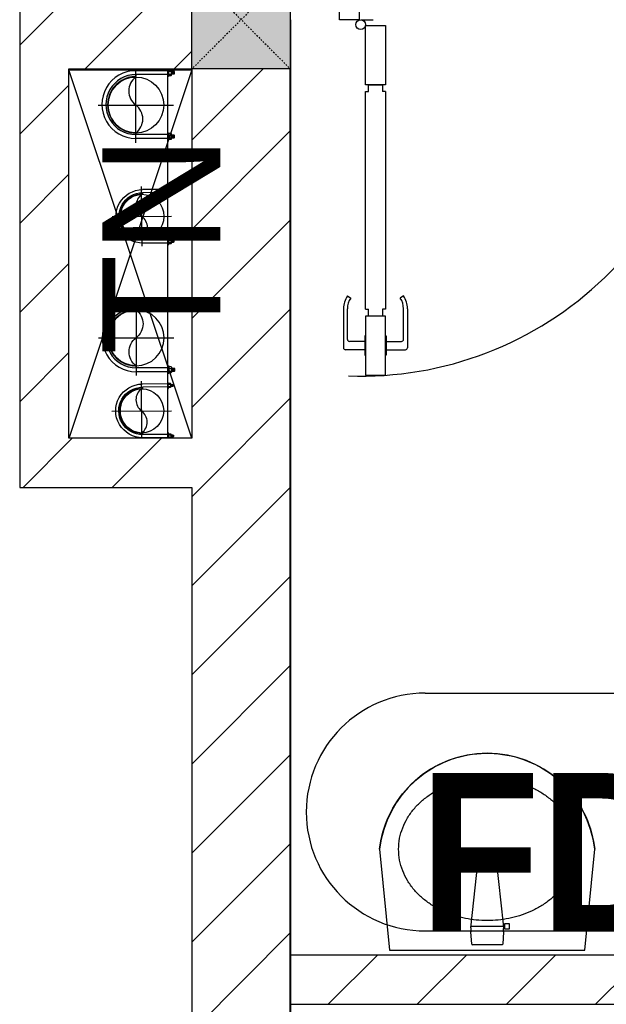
# Model space of a CAD drawing. Header units: millimetres. Extents: x 1591 to 240306, y -15958 to 82755.
# Drawn here: x 129504 to 130696, y 56637 to 58637 of the extents above; entities that cross this region are included whole.
import ezdxf

# ---------------------------------------------------------------- set-up
doc = ezdxf.new("R2010")
doc.units = ezdxf.units.MM
doc.linetypes.add('Dash', pattern=[6, 3, -3])
doc.linetypes.add('IMPORT-CENTER _2_', pattern=[40.63999999999999, 25.4, -5.08, 5.08, -5.08])
for name, color, linetype, lineweight in [('0-1', 7, 'Continuous', 5), ('0-2', 250, 'Continuous', 9), ('A-DETL-GENF-1', 9, 'Continuous', 9), ('A-DOOR-1', 254, 'Continuous', 9), ('A-DOOR-2', 9, 'Continuous', 9), ('A-DOOR-IDEN', 31, 'Continuous', 9), ('A-FLOR-1', 250, 'Continuous', 9), ('A-FLOR-2', 9, 'Continuous', 9), ('A-WALL-1', 253, 'Continuous', 18), ('A-WALL-3', 113, 'Continuous', 18), ('A-WALL-PATT-1', 10, 'Continuous', 9), ('A-WALL-PATT-2', 111, 'Continuous', 9), ('G-ANNO-TEXT-1', 7, 'Continuous', 9), ('G-IMPT-2', 8, 'IMPORT-CENTER _2_', 9), ('G-IMPT-3', 8, 'Continuous', 9), ('M-EQPM', 50, 'Continuous', 9), ('P-SANR-FIXT-1', 254, 'Continuous', 9), ('S-COLS', 52, 'Continuous', 9), ('S-COLS-5', 52, 'Continuous', 18), ('S-COLS-HDLN', 52, 'Dash', 9)]:
    doc.layers.add(name, color=color, linetype=linetype, lineweight=lineweight)
doc.styles.add('Arial_8', font='arial_0.ttf', dxfattribs={"height": 240})
doc.styles.add('Arial_B_3', font='arialbd_0.ttf', dxfattribs={"width": 0.9, "height": 319.9999999999997})
pattern_1 = [(45, (11001.35026004635, 0), (-90.50966799187809, 90.50966799187809), [])]

# ---------------------------------------------------------------- blocks, each defined once
blk = doc.blocks.new('NCV_TKTC_KET CAU_rvt-1-TKCS_MB TẦNG 3-4')
at = {"layer": 'A-FLOR-1'}
blk.add_line((118602.4929560382, 58534.88356244865), (118852.4929560383, 58534.88356244865), dxfattribs=at)
blk = doc.blocks.new('DOOR_CW_01 CANH MO-PANEL KINH - DIG_02-800x2200-CỬA NHÔM KÍNH-V108-TKCS_MB TẦNG 3-4')
at = {"layer": 'A-DETL-GENF-1'}
for p, q in [((-347.0000000000102, -182.0000000009743), (-347.0000000000105, -62.00000000097534)), ((-347.0000000000105, -62.00000000097534), (-307.0000000000057, -62.00000000097528)), ((-307.0000000000057, -62.00000000097528), (-307.0000000000055, -182.0000000009742)), ((-307.0000000000055, -182.0000000009742), (-347.0000000000103, -182.0000000009743)), ((-347.0000000000114, -196.0000000009744), (-341.0000000000114, -196.0000000009744)), ((-347.0000000000107, -638.0000000009801), (-347.0000000000114, -196.0000000009743)), ((-341.0000000000114, -196.0000000009744), (-341.0000000000114, -182.0000000009743)), ((-341.0000000000114, -182.0000000009743), (-313.0000000000063, -182.0000000009742)), ((-313.0000000000063, -182.0000000009743), (-313.0000000000063, -196.0000000009744)), ((-307.0000000000063, -196.0000000009743), (-313.0000000000063, -196.0000000009743)), ((-307.0000000000063, -196.0000000009743), (-307.0000000000056, -638.0000000009801)), ((-383.861841993011, -611.1890603651834), (-377.3086256386989, -615.7776718559918)), ((-270.1381580070056, -611.1890603651833), (-276.6913743613176, -615.7776718559917)), ((-392.0000000000061, -637.0000000009805), (-392.0000000000057, -716.4987005529379)), ((-384.0000000000059, -699.5012994490228), (-384.000000000006, -637.0000000009803)), ((-347.0000000000107, -638.0000000009801), (-341.0000000000107, -638.0000000009801)), ((-341.0000000000107, -652.000000000982), (-341.0000000000107, -638.0000000009803)), ((-307.0000000000056, -638.0000000009801), (-313.0000000000056, -638.0000000009801)), ((-313.0000000000056, -638.0000000009801), (-313.0000000000056, -652.0000000009818)), ((-270.0000000000102, -699.5012994490226), (-270.0000000000103, -637.00000000098)), ((-262.0000000000102, -637.0000000009803), (-262.0000000000103, -716.4987005529377)), ((-307.0000000000056, -652.000000000982), (-347.0000000000107, -652.000000000982)), ((-347.0000000000107, -652.000000000982), (-347.0000000000105, -772.0000000009798)), ((-313.0000000000056, -652.000000000982), (-341.0000000000107, -652.000000000982)), ((-307.0000000000054, -772.0000000009796), (-307.0000000000056, -652.0000000009819)), ((-349.0000000000062, -692.2316435558546), (-349.0000000000061, -731.768356446106)), ((-347.0000000000062, -692.2316435558545), (-349.0000000000062, -692.2316435558545)), ((-347.0000000000062, -692.2316435558546), (-347.000000000006, -731.768356446106)), ((-307.0000000000101, -692.2316435558546), (-307.0000000000101, -731.768356446106)), ((-307.0000000000101, -692.2316435558545), (-305.0000000000101, -692.2316435558545)), ((-305.0000000000101, -692.2316435558546), (-305.0000000000101, -731.768356446106)), ((-349.0000000000061, -703.5012994490227), (-380.0000000000059, -703.5012994490227)), ((-305.00000000001, -703.5012994490227), (-274.0000000000102, -703.5012994490227)), ((-349.0000000000061, -720.4987005529379), (-388.0000000000058, -720.4987005529379)), ((-349.000000000006, -731.7683564461059), (-347.0000000000059, -731.7683564461059)), ((-305.0000000000101, -731.7683564461059), (-307.0000000000101, -731.7683564461059)), ((-305.0000000000101, -720.4987005529376), (-266.0000000000103, -720.4987005529376)), ((-347.0000000000105, -772.0000000009796), (-307.0000000000054, -772.0000000009796))]:
    blk.add_line(p, q, dxfattribs=at)
blk.add_circle((-357.0000000000076, -60.00000000097616), 10, dxfattribs=at)
for centre, radius, start, end in [((-357.0000000000076, -60.00000000097616), 713.9999999999995, 267.9999999999996, 4.452776554048924e-14), ((-347.0000000000063, -637.0000000009803), 44.99999999999993, 145.0000000000003, 180.0000000000003), ((-347.0000000000063, -637.0000000009803), 36.99999999999972, 145.0000000000002, 180.0000000000001), ((-307.0000000000101, -637.0000000009803), 36.99999999999977, 0, 34.9999999999999), ((-307.0000000000101, -637.0000000009803), 44.99999999999989, 359.9999999999995, 34.99999999999989), ((-380.0000000000059, -699.5012994490231), 4, 180, 269.9999999999996), ((-274.0000000000103, -699.5012994490226), 4, 269.9999999999996, 0), ((-388.0000000000057, -716.498700552938), 3.999999999999943, 180, 269.9999999999996), ((-266.0000000000103, -716.4987005529377), 4, 269.9999999999996, 0)]:
    blk.add_arc(centre, radius, start, end, dxfattribs=at)
at = {"layer": 'A-DOOR-2'}
for p, q in [((-400.000000000008, -50.000000000974), (-400.0000000000083, 49.99999999999871)), ((-400.0000000000083, 49.99999999999871), (-350.000000000008, 49.99999999904497)), ((-350.000000000008, 49.99999999904497), (-350.0000000000079, -9.671949241507605e-10)), ((349.9999999999898, -9.650376497916114e-10), (349.9999999999897, 49.99999999904722)), ((349.9999999999897, 49.99999999904722), (399.9999999999914, 50.00000000000129)), ((399.9999999999914, 50.00000000000129), (399.9999999999917, -50.00000000097142)), ((-360.0000000000089, -9.672203038491034e-10), (-360.0000000000086, -50.00000000097387)), ((-350.0000000000079, -9.671925741786918e-10), (-360.0000000000089, -9.672203038491034e-10)), ((359.9999999999908, -9.650038101938207e-10), (349.9999999999898, -9.650376497916114e-10)), ((359.9999999999909, -50.00000000097155), (359.9999999999908, -9.650038101938207e-10)), ((-360.0000000000086, -50.00000000097387), (-400.000000000008, -50.000000000974)), ((-357.0000000000089, -50.00000000098048), (-332.0000000000089, -50.00000000098048)), ((399.9999999999917, -50.00000000097142), (359.9999999999909, -50.00000000097155))]:
    blk.add_line(p, q, dxfattribs=at)
blk = doc.blocks.new('bonruatreo - Chậu rửa-V112-TKCS_MB TẦNG 3-4')
at = {"layer": 'P-SANR-FIXT-1'}
for p, q in [((198.4313483298332, 6.429523580209206e-13), (-198.4313483298566, -6.429523580209206e-13)), ((165.0000000000007, 5.414335646491958e-13), (-164.9999999999993, -5.414335646491971e-13)), ((218.5749299439334, -204.9999999999966), (198.4313483298332, 6.429523580209206e-13)), ((-198.4313483298566, -6.429523580209206e-13), (-218.5749299439555, -204.999999999998)), ((-33.01635406429197, -37.29047969823107), (-31.44085328748659, -12.24673453398066)), ((-30.16719133890252, -11.02473659182009), (30.16719133765458, -11.02473659179418)), ((31.44085328746537, -12.24673453398106), (33.01635406427049, -37.2904796982321)), ((-44.66199848290097, -42.83523504517756), (-35.56285790134967, -42.83523504517759)), ((-44.66199848290103, -54.20727423607566), (-44.66199848290097, -42.83523504517756)), ((-35.56285790134974, -54.2072742360757), (-44.66199848290103, -54.20727423607566)), ((-35.56285790134967, -42.83523504517759), (-35.56285790134967, -44.16207184349978)), ((-35.56285790134967, -44.16207184349978), (-33.12959739956479, -44.1620718434998)), ((-35.56285790135767, -44.1620718434998), (-35.56285790135771, -52.92163593957823)), ((-35.56285790134974, -52.92163593957822), (-35.56285790134974, -54.2072742360757)), ((-32.22482087970845, -52.92163593957823), (-35.56285790134974, -52.92163593957822)), ((-32.22374273429474, -52.92152457779762), (-33.12847899761833, -44.16195632361688)), ((32.69614908085113, -48.46147133097487), (-32.68440150098965, -48.46147133097445)), ((-18.53045908591247, -182.47473659182), (-32.22482087970845, -52.92163593957823)), ((33.01635406427039, -45.43347549252498), (18.5304590858891, -182.4747365918202)), ((18.53045908588911, -182.4747365918202), (-18.53045908591246, -182.4747365918201))]:
    blk.add_line(p, q, dxfattribs=at)
at = {"layer": 'P-SANR-FIXT-1', "flags": 128}
blk.add_lwpolyline([(218.5749299439632, -205.0000000001093), (217.4003599587584, -213.7206685849733), (215.8779957738918, -222.3873912934772), (214.0102728473025, -230.9863032180669), (211.800179137249, -239.5036479340131), (209.251250322196, -247.9257995066842), (206.3675641445142, -256.2392842902161), (203.1537338869506, -264.4308024823894), (199.6149009923002, -272.4872494015481), (195.7567268383112, -280.3957364512191), (191.585383680584, -288.1436117391838), (187.1075447783392, -295.7184803177731), (182.3303737186039, -303.1082240131562), (177.2615129559777, -310.3010208117986), (171.9090715864039, -317.2853637731954), (166.2816123742747, -324.0500794385608), (160.3881380538584, -330.5843457058456), (154.2380769268723, -336.8777091429635), (147.8412677791742, -342.9201017109148), (141.2079441408125, -348.7018568705609), (134.3487179145734, -354.2137250470058), (127.2745623992067, -359.4468884270188), (119.9967947344595, -364.3929750655017), (112.5270577960928, -369.0440722789431), (104.8773015697437, -373.3927393039801), (97.05976403350371, -377.4320192010702), (89.08695157980294, -381.1554499840092), (80.97161900777608, -384.5570749578472), (72.72674911835547, -387.6314522482753), (64.36553194455905, -390.3736635074438), (55.9013436502303, -392.7793217823352), (47.34772513104178, -394.844578532869), (38.7183603519635, -396.5661297888071), (30.0270544557957, -397.9412214354103), (21.28771167792058, -398.967653619373), (12.51431310250482, -399.6437842681247), (3.720894295705762, -399.9685317168997), (-5.078477148228217, -399.9413764390551), (-13.86972411207264, -399.5623618772105), (-22.63878247604928, -398.8320943738574), (-31.37162361741412, -397.7517422011971), (-40.05427685325112, -396.3230336922335), (-48.67285179057258, -394.5482544758233), (-57.21356054802602, -392.430243820085), (-65.66273981350786, -389.9723900902996), (-74.00687270258997, -387.1786253280778), (-82.23261038263142, -384.0534189610804), (-90.3267934281049, -380.6017706528028), (-98.27647287276397, -376.8292023042591), (-106.0689309253503, -372.7417492200209), (-113.6917013153071, -368.3459504530797), (-121.1325892360814, -363.6488383437265), (-128.3796908543184, -358.6579272693596), (-135.4214123534051, -353.3812016230131), (-142.2464884810873, -347.8271030400992), (-148.8440005714885, -342.0045168935302), (-155.2033940126664, -335.9227580790516), (-161.3144951317164, -329.5915561133795), (-167.1675274704903, -323.0210395691023), (-172.7531274258097, -316.2217198710392), (-178.0623592292783, -309.2044744802657), (-183.0867292426092, -301.9805294924741), (-187.8181995455545, -294.5614416786305), (-192.2492007949697, -286.9590799965519), (-196.3726443341007, -279.1856066032037), (-200.18193353288, -271.2534573977779), (-203.6709743412202, -263.1753221268768), (-206.8341850380927, -254.9641240836825), (-209.6665051611882, -246.632999433459), (-212.1634036024918, -238.1952761984108), (-214.3208858571516, -229.6644529357864), (-216.1355004137719, -221.054177142978), (-217.6043442762043, -212.3782234244948), (-218.5749299439285, -205.0000000001093)], dxfattribs=at)
at = {"layer": 'P-SANR-FIXT-1'}
for centre, radius, start, end in [((-30.13924488699055, -12.3286186544518), 1.304181520121796, 91.22784772428125, 176.4002691659974), ((30.13924488696933, -12.32861865445218), 1.304181520121787, 3.599730834002568, 88.77215232962621), ((5.501335537962166, -41.36197759537811), 38.73227991510528, 173.9659782447424, 184.1457321884981), ((-5.501335537983916, -41.36197759537806), 38.73227991510547, 353.9659782447423, 6.034021755257181), ((-1.407727268087911e-11, -180.0000000000009), 220.0000000000003, 186.5249788441423, 353.4750211558566)]:
    blk.add_arc(centre, radius, start, end, dxfattribs=at)
for points in [[(-179.9999999999911, -204.999999999994), (-179.9999999999909, -197.5671024522671), (-178.5935235153295, -182.719094149826), (-172.3892894281125, -161.2095718637872), (-162.497734479894, -141.1378104289525), (-149.4460969504233, -122.9950962860364), (-133.8184821493827, -107.0457060139402), (-116.1419351787472, -93.40852243074495), (-96.89153354316804, -82.13055224749596), (-76.46926296621373, -73.17759879166826), (-55.19371792771963, -66.52270480552521), (-33.34252953142889, -62.1073696244306), (-11.15146628276148, -59.90744506469917), (11.14920216727794, -59.90773567534443), (33.33017130215919, -62.10501464643202), (55.17543712399459, -66.51911025191505), (76.46261936885696, -73.17066598733604), (96.89055297765833, -82.12958176872544), (116.1494485020915, -93.41578869009011), (133.8322331320971, -107.0568216955087), (149.4641820008698, -123.0152437356649), (162.5076555759323, -141.1587590142183), (172.3911025503739, -161.2149917464531), (178.5904582246931, -182.7112026127939), (180.0000000000091, -197.5664780231843), (180.0000000000091, -204.9999999999941)], [(180.0000000000091, -204.9999999999759), (180.0000000000094, -212.4335219767764), (178.5904582246984, -227.2887973871542), (172.3911025503828, -248.7850082535022), (162.5076555759449, -268.8412409857381), (149.464182000885, -286.9847562642947), (133.8322331321145, -302.9431783044538), (116.1494485021101, -316.5842113098755), (96.89055297767803, -327.8704182312432), (76.46261936887717, -336.8293340126354), (55.17543712401501, -343.4808897480592), (33.33017130217934, -347.8949853535447), (11.14920216729812, -350.0922643246352), (-11.15146628274212, -350.0925549352826), (-33.34252953141061, -347.8926303755536), (-55.19371792770252, -343.4772951944607), (-76.46926296619789, -336.8224012083201), (-96.89153354315354, -327.8694477524941), (-116.1419351787346, -316.5914775692466), (-133.8184821493717, -302.9542939860529), (-149.4460969504146, -287.0049037139576), (-162.4977344798874, -268.8621895710426), (-172.3892894281084, -248.7904281362078), (-178.5935235153274, -227.28090585017), (-179.9999999999904, -212.432897547726), (-179.9999999999911, -204.9999999999973)]]:
    blk.add_open_spline(points, degree=3, dxfattribs=at)
blk = doc.blocks.new('NCV_TKTC_TANG 3 - 4_rvt-2-TKCS_MB TẦNG 3-4')
at = {"layer": 'A-WALL-PATT-1'}
h = blk.add_hatch(dxfattribs=at)
h.set_pattern_fill('FP_1', color=256, style=0, pattern_type=2)
h.set_pattern_definition([(45, (0, 0), (-90.50966799187809, 90.50966799187809), [])])
h.paths.add_polyline_path([(119052.5642870166, 56636.93603804543), (120852.5642870167, 56636.93603804545), (120852.5642870167, 56736.93603804546), (119052.5642870166, 56736.93603804543), (119052.5642870166, 56685.38538151381)])
h.paths.add_polyline_path([(120952.5642870167, 56636.93603804545), (122752.5642870166, 56636.93603804548), (122752.5642870167, 56736.93603804548), (120952.5642870167, 56736.93603804546)])
at = {"layer": 'A-FLOR-2'}
for p, q in [((119052.5642870166, 58636.93603804545), (119052.5642870166, 56736.93603804537)), ((119052.5642870166, 56636.93603804537), (119052.5642870166, 54231.29950638855))]:
    blk.add_line(p, q, dxfattribs=at)
at = {"layer": 'A-WALL-1'}
for p, q in [((120852.5642870166, 56736.93603804539), (119052.5642870164, 56736.93603804537)), ((119052.5642870164, 56736.93603804537), (119052.5642870164, 56636.93603804537)), ((119052.5642870164, 56636.93603804537), (120852.5642870166, 56636.93603804539))]:
    blk.add_line(p, q, dxfattribs=at)
at = {"layer": 'A-DOOR-1'}
blk.add_blockref('DOOR_CW_01 CANH MO-PANEL KINH - DIG_02-800x2200-CỬA NHÔM KÍNH-V108-TKCS_MB TẦNG 3-4', (119552.5642870165, 58686.93603804536), dxfattribs=at)
at = {"layer": 'P-SANR-FIXT-1', "rotation": 180}
blk.add_blockref('bonruatreo - Chậu rửa-V112-TKCS_MB TẦNG 3-4', (119452.5642870165, 56746.93603804539), dxfattribs=at)
blk = doc.blocks.new('G1_SOF - BO TRU - 200x200-3054294-TKCS_MB TẦNG 3-4')
at = {"layer": 'S-COLS'}
blk.add_hatch(color=256, dxfattribs=at).paths.add_polyline_path([(99.99999999987331, 99.99999999992096), (-100.0000000001332, 99.99999999992096), (-100.0000000001332, -100.0000000000769), (99.99999999987331, -100.0000000000769)])
at = {"layer": 'S-COLS-5'}
for p, q in [((-100.0000000000001, 99.99999999999994), (99.99999999999984, 99.99999999999994)), ((-100.0000000000001, -100), (-100.0000000000001, 99.99999999999994)), ((99.99999999999984, 99.99999999999994), (99.99999999999984, -100)), ((99.99999999999984, -100), (-100.0000000000001, -100))]:
    blk.add_line(p, q, dxfattribs=at)
at = {"layer": 'S-COLS-HDLN'}
for p, q in [((100, -99.9999999999998), (-99.99999999999943, 100.0000000000007)), ((-100.0000000000001, -99.99999999999922), (100.0000000000004, 100.0000000000001))]:
    blk.add_line(p, q, dxfattribs=at)
blk = doc.blocks.new('TKTC_XREF_251221_MB TANG 2-7 - TKTC_XREF_260130_MB TANG 2-5_dwg_$cc-4746802-TKCS_MB TẦNG 3-4')
at = {"layer": 'G-IMPT-2'}
for p, q in [((0, -0.672782923600149), (0, 0.672782923600149)), ((-0.672782923600149, 0), (0.672782923600149, 0))]:
    blk.add_line(p, q, dxfattribs=at)
at = {"layer": 'M-EQPM'}
blk.add_circle((0, 0), 0.5000000000000004, dxfattribs=at)
for centre, radius, start, end in [((0, 0), 0.5000000000000003, 90.00000000000006, 269.9999999999997), ((0.1875, 0.25), 0.3125000000000003, 126.869897645844, 233.1301023541557), ((-0.1875, -0.25), 0.3125000000000003, 306.8698976458436, 53.13010235415602)]:
    blk.add_arc(centre, radius, start, end, dxfattribs=at)
blk = doc.blocks.new('TKTC_XREF_251221_MB TANG 2-7 - TKTC_XREF_260130_MB TANG 2-5_dwg_CUM U_DN100-4746799-TKCS_MB TẦNG 3-4')
at = {"layer": 'G-IMPT-3'}
blk.add_hatch(color=256, dxfattribs=at).paths.add_polyline_path([(6.930349627509713e-11, 61.0000000002287), (15.7879617513237, 58.92147540385486), (30.50000000007103, 52.82754963106463), (43.13351365244453, 43.13351365260046), (52.82754963092602, 30.50000000022697), (58.9214754036816, 15.78796175147964), (61.00000000005544, 2.252363628940657e-10), (58.92147540369893, -15.78796175102916), (52.82754963092602, -30.49999999977649), (43.13351365244453, -43.13351365214999), (30.50000000007103, -52.82754963063149), (15.78796175130638, -58.92147540338706), (5.197762220632285e-11, -60.9999999997609), (6.930349627509713e-11, -56.9999999997618), (14.75268557092295, -55.05777209825942), (28.50000000007149, -49.36344801549249), (40.30508652771764, -40.30508652740578), (49.36344801578703, -28.49999999979427), (55.05777209855396, -14.75268557061109), (57.00000000005635, 2.4256223696284e-10), (55.05777209855396, 14.75268557107888), (49.36344801578703, 28.50000000022742), (40.30508652770032, 40.30508652787358), (28.50000000007149, 49.36344801594296), (14.7526855708883, 55.0577720987099), (5.197762220632285e-11, 57.0000000002296)])
for p, q in [((-79.08000000003727, 66.59999999998486), (-79.08000000003727, 63.40000000001281)), ((-76.55674447826576, 66.59999999998486), (-76.55674447826576, 63.40000000001281)), ((-74.64941131308208, 66.59999999998486), (-74.64941131308208, 63.40000000001281)), ((-72.68000000003727, 69.32000000011641), (-72.68000000003727, 60.68000000000232)), ((-66.92000000000002, 67.88000000001863), (-71.72000000005124, 67.88000000001863)), ((-66.92000000000002, 62.11999999998137), (-71.72000000005124, 62.11999999998137)), ((-65, 69), (0, 69)), ((-79.08000000003727, -63.40000000001515), (-79.08000000003727, -66.59999999998719)), ((-76.55674447826576, -63.40000000001515), (-76.55674447826576, -66.59999999998719)), ((-74.64941131308208, -63.40000000001515), (-74.64941131308208, -66.59999999998719)), ((-72.68000000003727, -60.67999999988359), (-72.68000000003727, -69.31999999999768)), ((-66.92000000000002, -62.11999999998137), (-71.72000000005124, -62.11999999998137)), ((-66.92000000000002, -67.88000000001864), (-71.72000000005124, -67.88000000001864)), ((-65, -69), (0, -69))]:
    blk.add_line(p, q, dxfattribs=at)
at = {"layer": 'G-IMPT-3', "flags": 128}
for points in [[(-72.68000000003727, 67.55999999997323), (-78.12000000001863, 67.55999999997323), (-78.12000000001863, 62.43999999991036), (-72.68000000003727, 62.43999999991036)], [(-71.72000000005124, 59.24000000002327), (-66.92000000000002, 59.24000000002327), (-66.92000000000002, 70.76000000009546), (-71.72000000005124, 70.76000000009546)], [(-66.92000000000002, 70.76000000009546), (-66.92000000000002, 72.68000000006752), (-65, 72.68000000006752), (-65, 57.31999999993248), (-66.92000000000002, 57.31999999993248), (-66.92000000000002, 59.24000000002327)], [(-65, 61), (0, 61), (0, 57)], [(-72.68000000003727, -62.44000000002678), (-78.12000000001863, -62.44000000002678), (-78.12000000001863, -67.56000000008964), (-72.68000000003727, -67.56000000008964)], [(-71.72000000005124, -70.75999999997673), (-66.92000000000002, -70.75999999997673), (-66.92000000000002, -59.23999999990454), (-71.72000000005124, -59.23999999990454)], [(-66.92000000000002, -59.23999999990454), (-66.92000000000002, -57.31999999993248), (-65, -57.31999999993248), (-65, -72.68000000006752), (-66.92000000000002, -72.68000000006752), (-66.92000000000002, -70.75999999997673)], [(-65, -61), (0, -61), (0, -57)]]:
    blk.add_lwpolyline(points, dxfattribs=at)
at = {"layer": 'G-IMPT-3'}
for centre, radius, start, end in [((-78.12000000001863, 66.59999999998486), 0.9600000000061186, 90, 180), ((-78.12000000001863, 63.40000000001281), 0.9600000000061222, 180.0000000000002, 269.9999999999998), ((-71.12000000006054, 69.32000000011641), 1.560000000009881, 112.6198649540289, 247.3801350459707), ((-67.88000000001398, 65.00000000006054), 4.800000000030275, 143.1301023474858, 216.8698976525137), ((-71.12000000006054, 60.68000000000232), 1.560000000009881, 112.619864954029, 247.3801350459706), ((0, 0), 68.99999999999994, 269.9999999999999, 89.99999999999994), ((0, 0), 60.99999999999994, 269.9999999999999, 89.99999999999997), ((0, 0), 56.99999999999995, 269.9999999999999, 89.99999999999994), ((-78.12000000001863, -63.40000000001515), 0.9600000000061186, 90, 180), ((-78.12000000001863, -66.59999999998719), 0.9600000000061258, 180.0000000000004, 270.0000000000001), ((-71.12000000006054, -60.67999999988359), 1.560000000009881, 112.619864954029, 247.3801350459706), ((-67.88000000001398, -64.99999999993946), 4.800000000030275, 143.1301023474859, 216.8698976525137), ((-71.12000000006054, -69.31999999999768), 1.560000000009881, 112.619864954029, 247.3801350459706)]:
    blk.add_arc(centre, radius, start, end, dxfattribs=at)
blk = doc.blocks.new('TKTC_XREF_251221_MB TANG 2-7 - TKTC_XREF_260130_MB TANG 2-5_dwg_$cc-V43-TKCS_MB TẦNG 3-4')
at = {"layer": 'G-IMPT-2'}
for p, q in [((0, -0.672782923600149), (0, 0.6446729471756655)), ((-0.672782923600149, 0), (0.672782923600149, 0))]:
    blk.add_line(p, q, dxfattribs=at)
at = {"layer": 'M-EQPM'}
blk.add_circle((0, 0), 0.5000000000000004, dxfattribs=at)
for centre, radius, start, end in [((0, 0), 0.5000000000000003, 90.00000000000006, 269.9999999999997), ((0.1875, 0.25), 0.3125000000000003, 126.869897645844, 233.1301023541557), ((-0.1875, -0.25), 0.3125000000000003, 306.8698976458436, 53.13010235415602)]:
    blk.add_arc(centre, radius, start, end, dxfattribs=at)
blk = doc.blocks.new('TKTC_XREF_251221_MB TANG 2-7 - TKTC_XREF_260130_MB TANG 2-5_dwg_CUM U_DN100-V44-TKCS_MB TẦNG 3-4')
at = {"layer": 'G-IMPT-3'}
blk.add_hatch(color=256, dxfattribs=at).paths.add_polyline_path([(-1.386069925501943e-10, 60.99999999991683), (-1.386069925501943e-10, 56.99999999992207), (14.75268557069771, 55.0577720983937), (28.49999999984625, 49.36344801563543), (40.30508652749241, 40.30508652755304), (49.36344801556179, 28.49999999991989), (55.05777209832873, 14.75268557076269), (56.99999999986576, -8.229790182667784e-11), (55.05777209832873, -14.75268557092295), (49.36344801556179, -28.50000000008015), (40.30508652749241, -40.30508652770898), (28.49999999984625, -49.36344801579136), (14.75268557071504, -55.05777209855396), (-1.386069925501943e-10, -57.000000000078), (-1.386069925501943e-10, -61.00000000007709), (15.78796175109846, -58.92147540371192), (30.4999999998458, -52.82754963093036), (43.13351365223662, -43.13351365245752), (52.82754963070079, -30.50000000007969), (58.92147540347369, -15.78796175133236), (60.99999999986485, -8.229790182667784e-11), (58.92147540350834, 15.78796175118076), (52.82754963070079, 30.49999999991943), (43.13351365223662, 43.13351365229726), (30.49999999986312, 52.82754963077442), (15.78796175111579, 58.92147540355165)])
for p, q in [((-79.08000000003727, 66.59999999998486), (-79.08000000003727, 63.40000000001281)), ((-76.55674447826576, 66.59999999998486), (-76.55674447826576, 63.40000000001281)), ((-74.64941131308208, 66.59999999998486), (-74.64941131308208, 63.40000000001281)), ((-72.68000000003727, 69.32000000011641), (-72.68000000003727, 60.68000000000232)), ((-66.92000000000002, 67.88000000001863), (-71.72000000005124, 67.88000000001863)), ((-66.92000000000002, 62.11999999998137), (-71.72000000005124, 62.11999999998137)), ((-65, 69), (0, 69)), ((-79.08000000003727, -63.40000000001515), (-79.08000000003727, -66.59999999998719)), ((-76.55674447826576, -63.40000000001515), (-76.55674447826576, -66.59999999998719)), ((-74.64941131308208, -63.40000000001515), (-74.64941131308208, -66.59999999998719)), ((-72.68000000003727, -60.67999999988359), (-72.68000000003727, -69.31999999999768)), ((-66.92000000000002, -62.11999999998137), (-71.72000000005124, -62.11999999998137)), ((-66.92000000000002, -67.88000000001864), (-71.72000000005124, -67.88000000001864)), ((-65, -69), (0, -69))]:
    blk.add_line(p, q, dxfattribs=at)
at = {"layer": 'G-IMPT-3', "flags": 128}
for points in [[(-72.68000000003727, 67.55999999997323), (-78.12000000001863, 67.55999999997323), (-78.12000000001863, 62.43999999991036), (-72.68000000003727, 62.43999999991036)], [(-71.72000000005124, 59.24000000002327), (-66.92000000000002, 59.24000000002327), (-66.92000000000002, 70.76000000009546), (-71.72000000005124, 70.76000000009546)], [(-66.92000000000002, 70.76000000009546), (-66.92000000000002, 72.68000000006752), (-65, 72.68000000006752), (-65, 57.31999999993248), (-66.92000000000002, 57.31999999993248), (-66.92000000000002, 59.24000000002327)], [(-65, 61), (0, 61), (0, 57)], [(-71.72000000005124, -70.75999999997673), (-66.92000000000002, -70.75999999997673), (-66.92000000000002, -59.23999999990454), (-71.72000000005124, -59.23999999990454)], [(-66.92000000014419, -59.23999999998913), (-66.92000000014419, -57.32000000001209), (-65.00000000014116, -57.32000000000776), (-65.00000000014116, -72.5999118621186)], [(-65, -61), (0, -61), (0, -57)], [(-72.68000000003727, -62.44000000002678), (-78.12000000001863, -62.44000000002678), (-78.12000000001863, -67.56000000008964), (-72.68000000003727, -67.56000000008964)]]:
    blk.add_lwpolyline(points, dxfattribs=at)
at = {"layer": 'G-IMPT-3'}
for centre, radius, start, end in [((-78.12000000001863, 66.59999999998486), 0.9600000000061186, 90, 180), ((-78.12000000001863, 63.40000000001281), 0.9600000000061222, 180.0000000000002, 269.9999999999998), ((-71.12000000006054, 69.32000000011641), 1.560000000009881, 112.6198649540289, 247.3801350459707), ((-67.88000000001398, 65.00000000006054), 4.800000000030275, 143.1301023474858, 216.8698976525137), ((-71.12000000006054, 60.68000000000232), 1.560000000009881, 112.619864954029, 247.3801350459706), ((0, 0), 68.99999999999994, 269.9999999999999, 89.99999999999994), ((0, 0), 60.99999999999994, 269.9999999999999, 89.99999999999997), ((0, 0), 56.99999999999995, 269.9999999999999, 89.99999999999994), ((-71.12000000006054, -60.67999999988359), 1.560000000009881, 112.619864954029, 247.3801350459706), ((-78.12000000001863, -63.40000000001515), 0.9600000000061186, 90, 180), ((-78.12000000001863, -66.59999999998719), 0.9600000000061258, 180.0000000000004, 270.0000000000001), ((-67.88000000001398, -64.99999999993946), 4.800000000030275, 143.1301023474859, 216.8698976525137), ((-71.12000000006054, -69.31999999999768), 1.560000000009881, 112.619864954029, 247.3801350459706)]:
    blk.add_arc(centre, radius, start, end, dxfattribs=at)
blk = doc.blocks.new('TKTC_XREF_251221_MB TANG 2-7 - TKTC_XREF_260130_MB TANG 2-5_dwg_CUM U_DN100-4746796-TKCS_MB TẦNG 3-4')
at = {"layer": 'G-IMPT-3'}
blk.add_hatch(color=256, dxfattribs=at).paths.add_polyline_path([(1.126181814470328e-10, 60.99999999984752), (1.126181814470328e-10, 56.99999999984843), (14.75268557095327, 55.05777209832873), (28.5000000001148, 49.36344801557912), (40.30508652774363, 40.30508652749241), (49.36344801582601, 28.49999999986358), (55.05777209858861, 14.75268557069771), (57.00000000011266, -1.559328666189686e-10), (55.05777209858861, -14.75268557099225), (49.36344801582601, -28.50000000014079), (40.30508652774363, -40.30508652776962), (28.50000000011047, -49.36344801585633), (14.75268557095327, -55.05777209862327), (1.126181814470328e-10, -57.0000000001603), (1.126181814470328e-10, -61.00000000015939), (15.78796175136702, -58.92147540376823), (30.50000000011002, -52.82754963099533), (43.13351365248784, -43.13351365253116), (52.82754963096501, -30.50000000014034), (58.92147540374657, -15.78796175139301), (61.00000000011175, -1.386069925501943e-10), (58.92147540374657, 15.78796175109846), (52.82754963096501, 30.49999999986312), (43.13351365249218, 43.13351365223662), (30.50000000011002, 52.82754963070079), (15.78796175136702, 58.92147540349102)])
for p, q in [((-79.08000000003727, 66.59999999998486), (-79.08000000003727, 63.40000000001281)), ((-76.55674447826576, 66.59999999998486), (-76.55674447826576, 63.40000000001281)), ((-74.64941131308208, 66.59999999998486), (-74.64941131308208, 63.40000000001281)), ((-72.68000000003727, 69.32000000011641), (-72.68000000003727, 60.68000000000232)), ((-66.92000000000002, 67.88000000001863), (-71.72000000005124, 67.88000000001863)), ((-66.92000000000002, 62.11999999998137), (-71.72000000005124, 62.11999999998137)), ((-65, 69), (0, 69)), ((-79.08000000003727, -63.40000000001515), (-79.08000000003727, -66.59999999998719)), ((-76.55674447826576, -63.40000000001515), (-76.55674447826576, -66.59999999998719)), ((-74.64941131308208, -63.40000000001515), (-74.64941131308208, -66.59999999998719)), ((-72.68000000003727, -60.67999999988359), (-72.68000000003727, -69.31999999999768)), ((-66.92000000000002, -62.11999999998137), (-71.72000000005124, -62.11999999998137)), ((-66.92000000000002, -67.88000000001864), (-71.72000000005124, -67.88000000001864)), ((-65, -69), (0, -69))]:
    blk.add_line(p, q, dxfattribs=at)
at = {"layer": 'G-IMPT-3', "flags": 128}
for points in [[(-72.68000000003727, 67.55999999997323), (-78.12000000001863, 67.55999999997323), (-78.12000000001863, 62.43999999991036), (-72.68000000003727, 62.43999999991036)], [(-71.72000000005124, 59.24000000002327), (-66.92000000000002, 59.24000000002327), (-66.92000000000002, 70.76000000009546), (-71.72000000005124, 70.76000000009546)], [(-66.92000000000002, 70.76000000009546), (-66.92000000000002, 72.68000000006752), (-65, 72.68000000006752), (-65, 57.31999999993248), (-66.92000000000002, 57.31999999993248), (-66.92000000000002, 59.24000000002327)], [(-65, 61), (0, 61), (0, 57)], [(-71.72000000005124, -70.75999999997673), (-66.92000000000002, -70.75999999997673), (-66.92000000000002, -59.23999999990454), (-71.72000000005124, -59.23999999990454)], [(-66.92000000000002, -59.23999999990454), (-66.92000000000002, -57.31999999993248), (-65, -57.31999999993248), (-65, -72.68000000006752), (-66.92000000000002, -72.68000000006752), (-66.92000000000002, -70.75999999997673)], [(-65, -61), (0, -61), (0, -57)], [(-72.68000000003727, -62.44000000002678), (-78.12000000001863, -62.44000000002678), (-78.12000000001863, -67.56000000008964), (-72.68000000003727, -67.56000000008964)]]:
    blk.add_lwpolyline(points, dxfattribs=at)
at = {"layer": 'G-IMPT-3'}
for centre, radius, start, end in [((-78.12000000001863, 66.59999999998486), 0.9600000000061186, 90, 180), ((-78.12000000001863, 63.40000000001281), 0.9600000000061222, 180.0000000000002, 269.9999999999998), ((-71.12000000006054, 69.32000000011641), 1.560000000009881, 112.6198649540289, 247.3801350459707), ((-67.88000000001398, 65.00000000006054), 4.800000000030275, 143.1301023474858, 216.8698976525137), ((-71.12000000006054, 60.68000000000232), 1.560000000009881, 112.619864954029, 247.3801350459706), ((0, 0), 68.99999999999994, 269.9999999999999, 89.99999999999994), ((0, 0), 60.99999999999994, 269.9999999999999, 89.99999999999997), ((0, 0), 56.99999999999995, 269.9999999999999, 89.99999999999994), ((-71.12000000006054, -60.67999999988359), 1.560000000009881, 112.619864954029, 247.3801350459706), ((-78.12000000001863, -63.40000000001515), 0.9600000000061186, 90, 180), ((-78.12000000001863, -66.59999999998719), 0.9600000000061258, 180.0000000000004, 270.0000000000001), ((-67.88000000001398, -64.99999999993946), 4.800000000030275, 143.1301023474859, 216.8698976525137), ((-71.12000000006054, -69.31999999999768), 1.560000000009881, 112.619864954029, 247.3801350459706)]:
    blk.add_arc(centre, radius, start, end, dxfattribs=at)
blk = doc.blocks.new('TKTC_XREF_251221_MB TANG 2-7 - TKTC_XREF_260130_MB TANG 2-5_dwg_$cc-4746806-TKCS_MB TẦNG 3-4')
at = {"layer": 'G-IMPT-2'}
for p, q in [((0, -0.672782923600149), (0, 0.672782923600149)), ((-0.672782923600149, 0), (0.672782923600149, 0))]:
    blk.add_line(p, q, dxfattribs=at)
at = {"layer": 'M-EQPM'}
blk.add_circle((0, 0), 0.5000000000000004, dxfattribs=at)
for centre, radius, start, end in [((0, 0), 0.5000000000000003, 90.00000000000006, 269.9999999999997), ((0.1875, 0.25), 0.3125000000000003, 126.869897645844, 233.1301023541557), ((-0.1875, -0.25), 0.3125000000000003, 306.8698976458436, 53.13010235415602)]:
    blk.add_arc(centre, radius, start, end, dxfattribs=at)
blk = doc.blocks.new('TKTC_XREF_251221_MB TANG 2-7 - TKTC_XREF_260130_MB TANG 2-5_dwg_$cc-V45-TKCS_MB TẦNG 3-4')
at = {"layer": 'G-IMPT-2'}
for p, q in [((0, -0.6157585037575821), (0, 0.672782923600149)), ((-0.672782923600149, 0), (0.672782923600149, 0))]:
    blk.add_line(p, q, dxfattribs=at)
at = {"layer": 'M-EQPM'}
blk.add_circle((0, 0), 0.5000000000000004, dxfattribs=at)
for centre, radius, start, end in [((0, 0), 0.5000000000000003, 90.00000000000006, 269.9999999999997), ((0.1875, 0.25), 0.3125000000000003, 126.869897645844, 233.1301023541557), ((-0.1875, -0.25), 0.3125000000000003, 306.8698976458436, 53.13010235415602)]:
    blk.add_arc(centre, radius, start, end, dxfattribs=at)
blk = doc.blocks.new('TKTC_XREF_251221_MB TANG 2-7 - TKTC_XREF_260130_MB TANG 2-5_dwg_CUM U_DN100-V46-TKCS_MB TẦNG 3-4')
at = {"layer": 'G-IMPT-3'}
blk.add_hatch(color=256, dxfattribs=at).paths.add_polyline_path([(-1.386069925501943e-10, -60.9999999998995), (-1.386069925501943e-10, -56.99999999990041), (14.75268557069771, -55.05777209837204), (28.49999999986358, -49.36344801560511), (40.30508652747508, -40.30508652752706), (49.36344801556179, -28.49999999989823), (55.0577720983114, -14.75268557074969), (56.99999999986576, 1.039552444126457e-10), (55.05777209832873, 14.75268557094894), (49.36344801556179, 28.50000000010614), (40.30508652747508, 40.30508652773496), (28.49999999984625, 49.36344801581301), (14.75268557069771, 55.05777209857995), (-1.559328666189686e-10, 57.00000000009966), (-1.386069925501943e-10, 61.00000000010741), (15.78796175109846, 58.92147540373358), (30.49999999986312, 52.82754963095201), (43.13351365223662, 43.13351365248784), (52.82754963071812, 30.50000000010569), (58.92147540347369, 15.78796175135835), (60.99999999984752, 1.039552444126457e-10), (58.92147540349102, -15.78796175114178), (52.82754963070079, -30.49999999988911), (43.13351365223662, -43.13351365227993), (30.49999999986312, -52.8275496307441), (15.78796175109846, -58.92147540352567)])
for p, q in [((-79.08000000003727, 66.59999999998486), (-79.08000000003727, 63.40000000001281)), ((-76.55674447826576, 66.59999999998486), (-76.55674447826576, 63.40000000001281)), ((-74.64941131308208, 66.59999999998486), (-74.64941131308208, 63.40000000001281)), ((-72.68000000003727, 69.32000000011641), (-72.68000000003727, 60.68000000000232)), ((-66.92000000000002, 67.88000000001863), (-71.72000000005124, 67.88000000001863)), ((-66.92000000000002, 62.11999999998137), (-71.72000000005124, 62.11999999998137)), ((-65, 69), (0, 69)), ((-79.08000000003727, -63.40000000001515), (-79.08000000003727, -66.59999999998719)), ((-76.55674447826576, -63.40000000001515), (-76.55674447826576, -66.59999999998719)), ((-74.64941131308208, -63.40000000001515), (-74.64941131308208, -66.59999999998719)), ((-72.68000000003727, -60.67999999988359), (-72.68000000003727, -69.31999999999768)), ((-66.92000000000002, -62.11999999998137), (-71.72000000005124, -62.11999999998137)), ((-66.92000000000002, -67.88000000001864), (-71.72000000005124, -67.88000000001864)), ((-65, -69), (0, -69))]:
    blk.add_line(p, q, dxfattribs=at)
at = {"layer": 'G-IMPT-3', "flags": 128}
for points in [[(-72.68000000003727, 67.55999999997323), (-78.12000000001863, 67.55999999997323), (-78.12000000001863, 62.43999999991036), (-72.68000000003727, 62.43999999991036)], [(-71.72000000005124, 59.24000000002327), (-66.92000000000002, 59.24000000002327), (-66.92000000000002, 70.76000000009546), (-71.72000000005124, 70.76000000009546)], [(-66.92000000000002, 70.76000000009546), (-66.92000000000002, 72.68000000006752), (-65, 72.68000000006752), (-65, 57.31999999993248), (-66.92000000000002, 57.31999999993248), (-66.92000000000002, 59.24000000002327)], [(-65, 61), (0, 61), (0, 57)], [(-72.68000000003727, -62.44000000002678), (-78.12000000001863, -62.44000000002678), (-78.12000000001863, -67.56000000008964), (-72.68000000003727, -67.56000000008964)], [(-66.92000000014419, -70.6333293154904), (-66.92000000014419, -59.23999999980288), (-71.72000000019507, -59.23999999979421)], [(-66.92000000014419, -59.23999999980288), (-66.92000000014419, -57.31999999982584), (-65.00000000015848, -57.31999999982584), (-65.00000000014116, -70.62079537969394)], [(-65, -61), (0, -61), (0, -57)]]:
    blk.add_lwpolyline(points, dxfattribs=at)
at = {"layer": 'G-IMPT-3'}
for centre, radius, start, end in [((-78.12000000001863, 66.59999999998486), 0.9600000000061186, 90, 180), ((-78.12000000001863, 63.40000000001281), 0.9600000000061222, 180.0000000000002, 269.9999999999998), ((-71.12000000006054, 69.32000000011641), 1.560000000009881, 112.6198649540289, 247.3801350459707), ((-67.88000000001398, 65.00000000006054), 4.800000000030275, 143.1301023474858, 216.8698976525137), ((-71.12000000006054, 60.68000000000232), 1.560000000009881, 112.619864954029, 247.3801350459706), ((0, 0), 68.99999999999994, 269.9999999999999, 89.99999999999994), ((0, 0), 60.99999999999994, 269.9999999999999, 89.99999999999997), ((0, 0), 56.99999999999995, 269.9999999999999, 89.99999999999994), ((-78.12000000001863, -63.40000000001515), 0.9600000000061186, 90, 180), ((-78.12000000001863, -66.59999999998719), 0.9600000000061258, 180.0000000000004, 270.0000000000001), ((-71.12000000006054, -60.67999999988359), 1.560000000009881, 112.619864954029, 247.3801350459706), ((-67.88000000001398, -64.99999999993946), 4.800000000030275, 143.1301023474859, 216.8698976525137), ((-71.12000000006054, -69.31999999999768), 1.560000000009881, 112.619864954029, 242.9192030307355)]:
    blk.add_arc(centre, radius, start, end, dxfattribs=at)
blk = doc.blocks.new('TKTC_XREF_251221_MB TANG 2-7 - TKTC_XREF_251221_MB TANG 2-7-2039446-TKCS_MB TẦNG 3-4')
at = {"layer": 'M-EQPM'}
blk.add_line((85151.1858802504, 40550.00000000075), (85151.1858802504, 41300.00000000076), dxfattribs=at)
for name, p, xscale, yscale, zscale, rotation in [('TKTC_XREF_251221_MB TANG 2-7 - TKTC_XREF_260130_MB TANG 2-5_dwg_$cc-V43-TKCS_MB TẦNG 3-4', (85085.91257027676, 41226.69101582364), 113.7150000000091, 113.7150000000091, 113.7150000000091, 359.9990086636432), ('TKTC_XREF_251221_MB TANG 2-7 - TKTC_XREF_260130_MB TANG 2-5_dwg_CUM U_DN100-V44-TKCS_MB TẦNG 3-4', (85085.91257027815, 41227.58046610318), 0.9975000000000005, 0.9975000000000005, 0.9975000000000005, 180.000991338195), ('TKTC_XREF_251221_MB TANG 2-7 - TKTC_XREF_260130_MB TANG 2-5_dwg_$cc-4746802-TKCS_MB TẦNG 3-4', (85098.19592568238, 41000.48601662334), 90.00000000005107, 90.00000000005107, 90.00000000005107, 0.3740267799372842), ('TKTC_XREF_251221_MB TANG 2-7 - TKTC_XREF_260130_MB TANG 2-5_dwg_CUM U_DN100-4746796-TKCS_MB TẦNG 3-4', (85086.38418451685, 40753.77645933896), 0.9974999999999965, 0.9974999999999965, 0.9974999999999965, 180.0009913385626), ('TKTC_XREF_251221_MB TANG 2-7 - TKTC_XREF_260130_MB TANG 2-5_dwg_$cc-V45-TKCS_MB TẦNG 3-4', (85097.5840684851, 40605.41708452489), 90.00000000005107, 90.00000000005107, 90.00000000005107, 0.3740267799372842)]:
    blk.add_blockref(name, p, dxfattribs=dict(xscale=xscale, yscale=yscale, zscale=zscale, rotation=rotation))
at = {"extrusion": (0, 0, -1)}
for name, p, xscale, yscale, zscale, rotation in [('TKTC_XREF_251221_MB TANG 2-7 - TKTC_XREF_260130_MB TANG 2-5_dwg_CUM U_DN100-4746799-TKCS_MB TẦNG 3-4', (-85100.10847433453, 41000.48601662334), 0.7894736842105242, 0.7894736842105242, -0.7894736842105242, 359.6259732184666), ('TKTC_XREF_251221_MB TANG 2-7 - TKTC_XREF_260130_MB TANG 2-5_dwg_$cc-4746806-TKCS_MB TẦNG 3-4', (-85086.38418451685, 40753.77645933896), 113.7150000000092, 113.7150000000092, -113.7150000000092, 179.9990086636432), ('TKTC_XREF_251221_MB TANG 2-7 - TKTC_XREF_260130_MB TANG 2-5_dwg_CUM U_DN100-V46-TKCS_MB TẦNG 3-4', (-85099.49661713724, 40605.41708452489), 0.7894736842105242, 0.7894736842105242, -0.7894736842105242, 359.6259732184666)]:
    blk.add_blockref(name, p, dxfattribs=dict(at, xscale=xscale, yscale=yscale, zscale=zscale, rotation=rotation))
blk = doc.blocks.new('STN_Door Tag - STN_Door Tag-1788670-TKCS_MB TẦNG 3-4')
at = {"layer": 'A-DOOR-IDEN'}
for p, q in [((-3.369736382588639, 1.494590297652429), (3.430784760833754, 1.494590297652429)), ((-3.369736382588648, -1.524350484095429), (3.430784760833773, -1.524350484095429))]:
    blk.add_line(p, q, dxfattribs=at)
for centre, radius, start, end in [((-3.369736382588639, -0.01488009322149436), 1.509470390873928, 89.99999999999994, 269.9999999999992), ((3.430784760833763, -0.01488009322150699), 1.509470390873931, 270.0000000000001, 90.00000000000044)]:
    blk.add_arc(centre, radius, start, end, dxfattribs=at)

msp = doc.modelspace()

# ---------------------------------------------------------------- hatches: boundary and pattern name
at = {"layer": 'A-WALL-PATT-2'}
h = msp.add_hatch(dxfattribs=at)
h.set_pattern_fill('FP_1', color=256, style=0, pattern_type=2)
h.set_pattern_definition(pattern_1)
h.paths.add_polyline_path([(129853.8432160848, 58536.93603804553), (129853.8432160848, 58736.93603804553), (129503.8432160847, 58736.93603804553), (129503.8432160847, 58536.93603804553), (129603.8432160846, 58536.93603804553)])
h = msp.add_hatch(dxfattribs=at)
h.set_pattern_fill('FP_1', color=256, style=0, pattern_type=2)
h.set_pattern_definition(pattern_1)
h.paths.add_polyline_path([(129603.8432160846, 57786.93603804553), (129603.8432160846, 58536.93603804553), (129503.8432160847, 58536.93603804553), (129503.8432160847, 57786.93603804553), (129581.9651528446, 57786.93603804553)])
h = msp.add_hatch(dxfattribs=at)
h.set_pattern_fill('FP_1', color=256, style=0, pattern_type=2)
h.set_pattern_definition(pattern_1)
h.paths.add_polyline_path([(130053.8432160848, 57686.93603804553), (130053.8432160848, 58536.93603804553), (129853.8432160848, 58536.93603804553), (129853.8432160848, 57686.93603804553), (129984.9709485675, 57686.93603804553)])
h = msp.add_hatch(dxfattribs=at)
h.set_pattern_fill('FP_1', color=256, style=0, pattern_type=2)
h.set_pattern_definition(pattern_1)
h.paths.add_polyline_path([(129581.9651528446, 57686.93603804553), (129853.8432160848, 57686.93603804553), (129853.8432160848, 57786.93603804553), (129503.8432160847, 57786.93603804553), (129503.8432160847, 57686.93603804553)])
h = msp.add_hatch(dxfattribs=at)
h.set_pattern_fill('FP_1', color=256, style=0, pattern_type=2)
h.set_pattern_definition(pattern_1)
h.paths.add_polyline_path([(130053.8432160848, 53637.36286041988), (130053.8432160848, 55396.93603804503), (129853.8432160848, 55396.93603804503), (129853.8432160848, 53637.36286041988), (129984.9709485675, 53637.36286041988)])
h.paths.add_polyline_path([(130053.8432160848, 56486.93603804503), (130053.8432160848, 57686.93603804553), (129853.8432160848, 57686.93603804553), (129853.8432160848, 56486.93603804503), (129984.9709485675, 56486.93603804503)])

# ---------------------------------------------------------------- linework, layer by layer
at = {"layer": '0-2'}
for p, q in [((129853.5847118702, 57786.93603804546), (129603.8432160845, 58534.88356244885)), ((129603.8432160845, 58534.88356244862), (129853.8432160846, 58534.88356244862)), ((129604.4477945819, 57786.69420664653), (129853.8432160846, 58533.60527772717))]:
    msp.add_line(p, q, dxfattribs=at)
at = {"layer": 'A-WALL-3'}
for p, q in [((129503.8432160845, 58736.93603804546), (129503.8432160845, 57686.93603804547)), ((129603.8432160845, 57786.93603804547), (129603.8432160845, 58536.93603804547)), ((129603.8432160845, 58536.93603804547), (129853.8432160846, 58536.93603804547)), ((129853.8432160846, 58536.93603804547), (129853.8432160846, 57786.93603804547)), ((130053.8432160847, 56486.93603804497), (130053.8432160847, 58536.93603804547)), ((129853.8432160846, 57786.93603804547), (129603.8432160845, 57786.93603804547)), ((129503.8432160845, 57686.93603804547), (129853.8432160846, 57686.93603804547)), ((129853.8432160846, 57686.93603804547), (129853.8432160846, 56486.93603804497))]:
    msp.add_line(p, q, dxfattribs=at)

# ---------------------------------------------------------------- block references
at = {"layer": '0-1'}
for name in ['NCV_TKTC_KET CAU_rvt-1-TKCS_MB TẦNG 3-4', 'NCV_TKTC_TANG 3 - 4_rvt-2-TKCS_MB TẦNG 3-4']:
    msp.add_blockref(name, (11001.35026004635, 0), dxfattribs=at)
at = {"layer": 'A-DOOR-IDEN', "xscale": 159.9999999999999, "yscale": 159.9999999999999, "zscale": 159.9999999999999}
msp.add_blockref('STN_Door Tag - STN_Door Tag-1788670-TKCS_MB TẦNG 3-4', (130866.9490294424, 57029.87378188999), dxfattribs=at)
at = {"layer": 'M-EQPM'}
msp.add_blockref('TKTC_XREF_251221_MB TANG 2-7 - TKTC_XREF_251221_MB TANG 2-7-2039446-TKCS_MB TẦNG 3-4', (44653.9145470627, 17236.93603804472), dxfattribs=at)
at = {"layer": 'S-COLS', "rotation": 180}
msp.add_blockref('G1_SOF - BO TRU - 200x200-3054294-TKCS_MB TẦNG 3-4', (129953.8432160847, 58636.93603804546), dxfattribs=at)

# ---------------------------------------------------------------- texts
at = {"layer": 'A-DOOR-IDEN', "insert": (130863.7050560948, 56944.50016995086), "char_height": 319.9999999999997, "width": 1124.639999999999, "attachment_point": 5, "line_spacing_factor": 0.9364389825664474, "style": 'Arial_B_3'}
msp.add_mtext('\\pt7.2,14.4,21.6,28.8,36,43.2,50.4,57.6,64.8,72,79.2,86.4,93.6,100.8,108,115.2,122.4,129.6,136.8,144,151.2,158.4,165.6,172.8,180,187.2,194.4,201.6,208.8,216,223.2,230.4;FD.05', dxfattribs=at)
at = {"layer": 'G-ANNO-TEXT-1', "insert": (129791.6953100473, 58179.35288472858), "char_height": 240, "width": 624, "attachment_point": 5, "rotation": 90, "line_spacing_factor": 0.9364389825664475, "style": 'Arial_8'}
msp.add_mtext('\\pt79.9992,160.0008,240,319.9992,400.0008,480,559.9992,640.0008,720,799.9992,880.0008,960,1039.9992,1120.0008,1200,1279.9992,1360.0008,1440,1519.9992,1600.0008,1680,1759.9992,1840.0008,1920,1999.9992,2080.0008,2160,2239.9992,2320.0008,2400,2479.9992,2560.0008;TN', dxfattribs=at)

doc.saveas('drawing.dxf')
